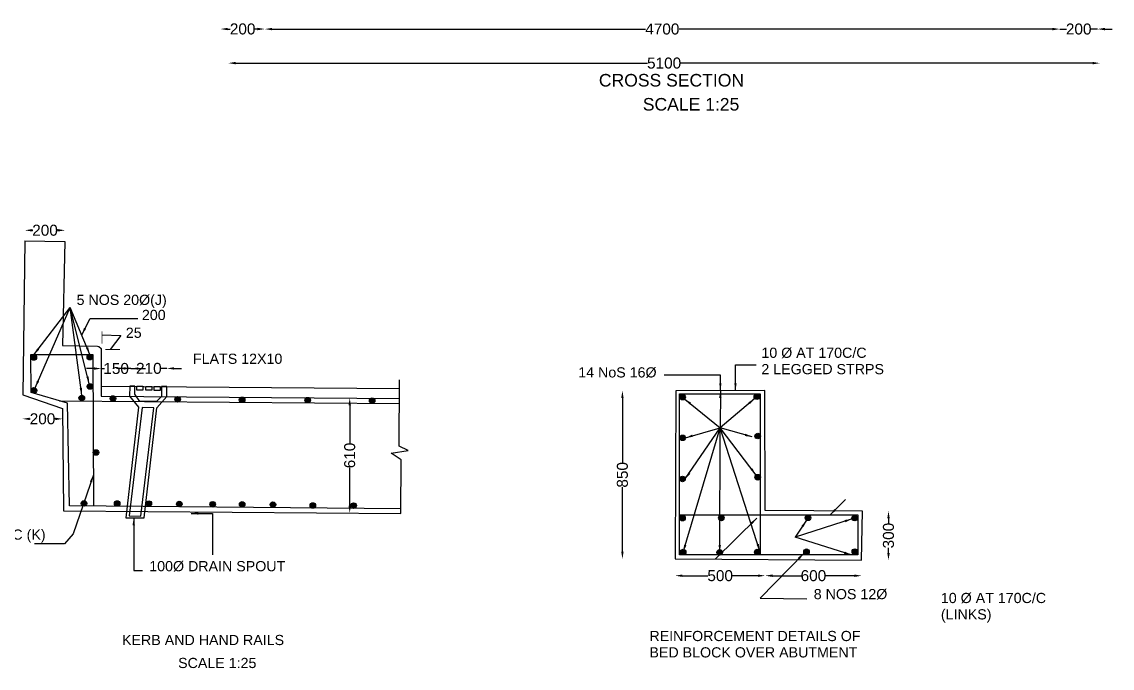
# Model space of a CAD drawing. Header units: metres. Extents: x -1552452794 to 344731, y 2311 to 4475819590.
# Drawn here: x 333632 to 339588, y 96488 to 100019 of the extents above; entities that cross this region are included whole.
import ezdxf

# ---------------------------------------------------------------- set-up
doc = ezdxf.new("R2010")
doc.units = ezdxf.units.M
doc.header["$MEASUREMENT"] = 0
for name, color, linetype in [('DIMENSION', 7, 'Continuous'), ('DIMENSION @ 1', 7, 'Continuous'), ('HATCH', 7, 'Continuous'), ('TEXT', 255, 'Continuous'), ('TEXT @ 1', 255, 'Continuous')]:
    doc.layers.add(name, color=color, linetype=linetype)
doc.styles.add('Annotative', font='arial.ttf')
doc.styles.get("Standard").update_dxf_attribs({"font": 'arial.ttf'})
doc.dimstyles.new('ISO-25', dxfattribs={"dimtxt": 60, "dimasz": 40, "dimexe": 1.25, "dimexo": 0.625, "dimtad": 0, "dimlfac": 100, "dimtxsty": 'Standard', "dimcen": 2.5, "dimse1": 1, "dimse2": 1, "dimadec": 0, "dimazin": 0, "dimtfac": 1, "dimtmove": 0, "dimatfit": 3, "dimfxl": 1, "dimarcsym": 0})

# ---------------------------------------------------------------- blocks, each defined once
blk = doc.blocks.new('*D42')
at = {"layer": 'Defpoints', "color": 0, "transparency": 16777216}
for p in [(334717.3, 99979.2), (334959.3, 99979.6), (334959.3, 99979.2)]:
    blk.add_point(p, dxfattribs=at)
at = {"layer": 'DIMENSION', "color": 0, "lineweight": -2, "transparency": 16777216}
for p, q in [((334757.3, 99979.6), (334771, 99979.6)), ((334919.3, 99979.6), (334905.6, 99979.6))]:
    blk.add_line(p, q, dxfattribs=at)
at = {"layer": 'DIMENSION', "color": 0, "transparency": 16777216}
for points in [[(334757.3, 99986.2), (334757.3, 99972.9), (334717.3, 99979.6)], [(334919.3, 99986.2), (334919.3, 99972.9), (334959.3, 99979.6)]]:
    blk.add_solid(points, dxfattribs=at)
at = {"layer": 'DIMENSION', "color": 0, "transparency": 16777216, "insert": (334838.3, 99979.6), "char_height": 60, "attachment_point": 5}
blk.add_mtext('200', dxfattribs=at)
blk = doc.blocks.new('*D43')
at = {"layer": 'Defpoints', "color": 0, "transparency": 16777216}
for p in [(334959.3, 99979.2), (339302.2, 99979.2), (339302.2, 99979.2)]:
    blk.add_point(p, dxfattribs=at)
at = {"layer": 'DIMENSION', "color": 0, "lineweight": -2, "transparency": 16777216}
for p, q in [((334999.3, 99979.2), (337039.4, 99979.2)), ((339262.2, 99979.2), (337222.1, 99979.2))]:
    blk.add_line(p, q, dxfattribs=at)
at = {"layer": 'DIMENSION', "color": 0, "transparency": 16777216}
for points in [[(334999.3, 99985.9), (334999.3, 99972.6), (334959.3, 99979.2)], [(339262.2, 99985.9), (339262.2, 99972.6), (339302.2, 99979.2)]]:
    blk.add_solid(points, dxfattribs=at)
at = {"layer": 'DIMENSION', "color": 0, "transparency": 16777216, "insert": (337130.8, 99979.2), "char_height": 60, "attachment_point": 5}
blk.add_mtext('4700', dxfattribs=at)
blk = doc.blocks.new('*D44')
at = {"layer": 'Defpoints', "color": 0, "transparency": 16777216}
for p in [(339302.2, 99979.2), (339508.3, 99979.2), (339508.3, 99979.2)]:
    blk.add_point(p, dxfattribs=at)
at = {"layer": 'DIMENSION', "color": 0, "lineweight": -2, "transparency": 16777216}
for p, q in [((339262.2, 99979.2), (339222.2, 99979.2)), ((339302.2, 99979.2), (339337.9, 99979.2)), ((339508.3, 99979.2), (339472.6, 99979.2)), ((339548.3, 99979.2), (339588.3, 99979.2))]:
    blk.add_line(p, q, dxfattribs=at)
at = {"layer": 'DIMENSION', "color": 0, "transparency": 16777216}
for points in [[(339262.2, 99985.9), (339262.2, 99972.6), (339302.2, 99979.2)], [(339548.3, 99985.9), (339548.3, 99972.6), (339508.3, 99979.2)]]:
    blk.add_solid(points, dxfattribs=at)
at = {"layer": 'DIMENSION', "color": 0, "transparency": 16777216, "insert": (339405.3, 99979.2), "char_height": 60, "attachment_point": 5}
blk.add_mtext('200', dxfattribs=at)
blk = doc.blocks.new('*D45')
at = {"layer": 'Defpoints', "color": 0, "transparency": 16777216}
for p in [(334760.3, 99791.8), (339521, 99793.2), (339521, 99791.8)]:
    blk.add_point(p, dxfattribs=at)
at = {"layer": 'DIMENSION', "color": 0, "lineweight": -2, "transparency": 16777216}
for p, q in [((334800.3, 99793.2), (337050.5, 99793.2)), ((339481, 99793.2), (337230.7, 99793.2))]:
    blk.add_line(p, q, dxfattribs=at)
at = {"layer": 'DIMENSION', "color": 0, "transparency": 16777216}
for points in [[(334800.3, 99799.9), (334800.3, 99786.5), (334760.3, 99793.2)], [(339481, 99799.9), (339481, 99786.5), (339521, 99793.2)]]:
    blk.add_solid(points, dxfattribs=at)
at = {"layer": 'DIMENSION', "color": 0, "transparency": 16777216, "insert": (337140.6, 99793.2), "char_height": 60, "attachment_point": 5}
blk.add_mtext('5100', dxfattribs=at)
blk = doc.blocks.new('*D71')
at = {"layer": 'Defpoints', "color": 0, "transparency": 16777216}
for p in [(335423.2, 97963.5), (335434.2, 97963.5), (335429.3, 97335.6)]:
    blk.add_point(p, dxfattribs=at)
at = {"layer": 'DIMENSION', "color": 0, "lineweight": -2, "transparency": 16777216}
for p, q in [((335423.2, 97923.5), (335423.2, 97716.5)), ((335423.2, 97375.6), (335423.2, 97582.6))]:
    blk.add_line(p, q, dxfattribs=at)
at = {"layer": 'DIMENSION', "color": 0, "transparency": 16777216}
for points in [[(335416.5, 97923.5), (335429.8, 97923.5), (335423.2, 97963.5)], [(335416.5, 97375.6), (335429.8, 97375.6), (335423.2, 97335.6)]]:
    blk.add_solid(points, dxfattribs=at)
at = {"layer": 'DIMENSION', "color": 0, "transparency": 16777216, "insert": (335423.2, 97649.6), "char_height": 60, "attachment_point": 5, "rotation": 90}
blk.add_mtext('610', dxfattribs=at)
blk = doc.blocks.new('*D72')
at = {"layer": 'Defpoints', "color": 0, "transparency": 16777216}
for p in [(333635.2, 97847.4), (333855.1, 97849.7), (333855.1, 97849.7)]:
    blk.add_point(p, dxfattribs=at)
at = {"layer": 'DIMENSION', "color": 0, "lineweight": -2, "transparency": 16777216}
for p, q in [((333675.2, 97849.7), (333677.8, 97849.7)), ((333815.1, 97849.7), (333812.5, 97849.7))]:
    blk.add_line(p, q, dxfattribs=at)
at = {"layer": 'DIMENSION', "color": 0, "transparency": 16777216}
for points in [[(333675.2, 97856.4), (333675.2, 97843), (333635.2, 97849.7)], [(333815.1, 97856.4), (333815.1, 97843), (333855.1, 97849.7)]]:
    blk.add_solid(points, dxfattribs=at)
at = {"layer": 'DIMENSION', "color": 0, "transparency": 16777216, "insert": (333745.1, 97849.7), "char_height": 60, "attachment_point": 5}
blk.add_mtext('200', dxfattribs=at)
blk = doc.blocks.new('*D76')
at = {"layer": 'Defpoints', "color": 0, "transparency": 16777216}
for p in [(333649.1, 98881.5), (333868.6, 98881.5), (333868.6, 98879.9)]:
    blk.add_point(p, dxfattribs=at)
at = {"layer": 'DIMENSION', "color": 0, "lineweight": -2, "transparency": 16777216}
for p, q in [((333689.1, 98879.9), (333691.5, 98879.9)), ((333828.6, 98879.9), (333826.1, 98879.9))]:
    blk.add_line(p, q, dxfattribs=at)
at = {"layer": 'DIMENSION', "color": 0, "transparency": 16777216}
for points in [[(333689.1, 98886.6), (333689.1, 98873.2), (333649.1, 98879.9)], [(333828.6, 98886.6), (333828.6, 98873.2), (333868.6, 98879.9)]]:
    blk.add_solid(points, dxfattribs=at)
at = {"layer": 'DIMENSION', "color": 0, "transparency": 16777216, "insert": (333758.8, 98879.9), "char_height": 60, "attachment_point": 5}
blk.add_mtext('200', dxfattribs=at)
blk = doc.blocks.new('*D77')
at = {"layer": 'Defpoints', "color": 0, "transparency": 16777216}
for p in [(334065.9, 98126), (334065.9, 98124.6), (334228.4, 98125.3)]:
    blk.add_point(p, dxfattribs=at)
at = {"layer": 'DIMENSION', "color": 0, "lineweight": -2, "transparency": 16777216}
for p, q in [((334025.9, 98124.6), (333985.9, 98124.6)), ((334065.9, 98124.6), (334083.2, 98124.6)), ((334228.4, 98124.6), (334211.1, 98124.6)), ((334268.4, 98124.6), (334308.4, 98124.6))]:
    blk.add_line(p, q, dxfattribs=at)
at = {"layer": 'DIMENSION', "color": 0, "transparency": 16777216}
for points in [[(334025.9, 98131.2), (334025.9, 98117.9), (334065.9, 98124.6)], [(334268.4, 98131.2), (334268.4, 98117.9), (334228.4, 98124.6)]]:
    blk.add_solid(points, dxfattribs=at)
at = {"layer": 'DIMENSION', "color": 0, "transparency": 16777216, "insert": (334147.2, 98124.6), "char_height": 60, "attachment_point": 5}
blk.add_mtext('150', dxfattribs=at)
blk = doc.blocks.new('*D78')
at = {"layer": 'Defpoints', "color": 0, "transparency": 16777216}
for p in [(334228.4, 98125.3), (334423.6, 98125.3), (334423.6, 98125.3)]:
    blk.add_point(p, dxfattribs=at)
at = {"layer": 'DIMENSION', "color": 0, "lineweight": -2, "transparency": 16777216}
for p, q in [((334188.4, 98125.3), (334148.4, 98125.3)), ((334228.4, 98125.3), (334258.7, 98125.3)), ((334423.6, 98125.3), (334393.3, 98125.3)), ((334463.6, 98125.3), (334503.6, 98125.3))]:
    blk.add_line(p, q, dxfattribs=at)
at = {"layer": 'DIMENSION', "color": 0, "transparency": 16777216}
for points in [[(334188.4, 98132), (334188.4, 98118.6), (334228.4, 98125.3)], [(334463.6, 98132), (334463.6, 98118.6), (334423.6, 98125.3)]]:
    blk.add_solid(points, dxfattribs=at)
at = {"layer": 'DIMENSION', "color": 0, "transparency": 16777216, "insert": (334326, 98125.3), "char_height": 60, "attachment_point": 5}
blk.add_mtext('210', dxfattribs=at)
blk = doc.blocks.new('*D81')
at = {"layer": 'Defpoints', "color": 0, "transparency": 16777216}
for p in [(337204.8, 98003.6), (336912.9, 97084.2), (337198.8, 97084.2)]:
    blk.add_point(p, dxfattribs=at)
at = {"layer": 'HATCH', "color": 0, "lineweight": -2, "transparency": 16777216}
for p, q in [((336912.9, 97963.6), (336912.9, 97610.7)), ((336912.9, 97124.2), (336912.9, 97477))]:
    blk.add_line(p, q, dxfattribs=at)
at = {"layer": 'HATCH', "color": 0, "transparency": 16777216}
for points in [[(336906.2, 97963.6), (336919.5, 97963.6), (336912.9, 98003.6)], [(336906.2, 97124.2), (336919.5, 97124.2), (336912.9, 97084.2)]]:
    blk.add_solid(points, dxfattribs=at)
at = {"layer": 'HATCH', "color": 0, "transparency": 16777216, "insert": (336912.9, 97543.9), "char_height": 60, "attachment_point": 5, "rotation": 90}
blk.add_mtext('850', dxfattribs=at)
blk = doc.blocks.new('*D82')
at = {"layer": 'Defpoints', "color": 0, "transparency": 16777216}
for p in [(337200.7, 97084.2), (337692.9, 97081), (337692.9, 96992.8)]:
    blk.add_point(p, dxfattribs=at)
at = {"layer": 'HATCH', "color": 0, "lineweight": -2, "transparency": 16777216}
for p, q in [((337240.7, 96992.8), (337380, 96992.8)), ((337652.9, 96992.8), (337513.6, 96992.8))]:
    blk.add_line(p, q, dxfattribs=at)
at = {"layer": 'HATCH', "color": 0, "transparency": 16777216}
for points in [[(337240.7, 96999.5), (337240.7, 96986.2), (337200.7, 96992.8)], [(337652.9, 96999.5), (337652.9, 96986.2), (337692.9, 96992.8)]]:
    blk.add_solid(points, dxfattribs=at)
at = {"layer": 'HATCH', "color": 0, "transparency": 16777216, "insert": (337446.8, 96992.8), "char_height": 60, "attachment_point": 5}
blk.add_mtext('500', dxfattribs=at)
blk = doc.blocks.new('*D83')
at = {"layer": 'Defpoints', "color": 0, "transparency": 16777216}
for p in [(337692.9, 97081), (338219.7, 97081), (338219.7, 96992.8)]:
    blk.add_point(p, dxfattribs=at)
at = {"layer": 'HATCH', "color": 0, "lineweight": -2, "transparency": 16777216}
for p, q in [((337732.9, 96992.8), (337889.3, 96992.8)), ((338179.7, 96992.8), (338023.3, 96992.8))]:
    blk.add_line(p, q, dxfattribs=at)
at = {"layer": 'HATCH', "color": 0, "transparency": 16777216}
for points in [[(337732.9, 96999.5), (337732.9, 96986.2), (337692.9, 96992.8)], [(338179.7, 96999.5), (338179.7, 96986.2), (338219.7, 96992.8)]]:
    blk.add_solid(points, dxfattribs=at)
at = {"layer": 'HATCH', "color": 0, "transparency": 16777216, "insert": (337956.3, 96992.8), "char_height": 60, "attachment_point": 5}
blk.add_mtext('600', dxfattribs=at)
blk = doc.blocks.new('*D84')
at = {"layer": 'Defpoints', "color": 0, "transparency": 16777216}
for p in [(338223.9, 97346.2), (338222.2, 97077.6), (338366.3, 97077.6)]:
    blk.add_point(p, dxfattribs=at)
at = {"layer": 'HATCH', "color": 0, "lineweight": -2, "transparency": 16777216}
for p, q in [((338366.3, 97306.2), (338366.3, 97278.7)), ((338366.3, 97117.6), (338366.3, 97145.1))]:
    blk.add_line(p, q, dxfattribs=at)
at = {"layer": 'HATCH', "color": 0, "transparency": 16777216}
for points in [[(338359.7, 97306.2), (338373, 97306.2), (338366.3, 97346.2)], [(338359.7, 97117.6), (338373, 97117.6), (338366.3, 97077.6)]]:
    blk.add_solid(points, dxfattribs=at)
at = {"layer": 'HATCH', "color": 0, "transparency": 16777216, "insert": (338366.3, 97211.9), "char_height": 60, "attachment_point": 5, "rotation": 90}
blk.add_mtext('300', dxfattribs=at)

msp = doc.modelspace()

# ---------------------------------------------------------------- hatches: boundary and pattern name
at = {"layer": 'HATCH'}
h = msp.add_hatch(color=250, dxfattribs=at)
h.dxf.hatch_style = 1
h.paths.add_polyline_path([(333712.93069, 98184.7832, 1), (333682.52603, 98184.7832, 1)])
h = msp.add_hatch(color=250, dxfattribs=at)
h.dxf.hatch_style = 1
h.paths.add_polyline_path([(334018.95048, 98186.66822, 1), (333988.54582, 98186.66822, 1)])
h = msp.add_hatch(color=250, dxfattribs=at)
h.dxf.hatch_style = 1
h.paths.add_polyline_path([(334019.31887, 98026.60517, 1), (333988.91422, 98026.60517, 1)])
h = msp.add_hatch(color=250, dxfattribs=at)
h.dxf.hatch_style = 1
h.paths.add_polyline_path([(333713.65938, 98005.37195, 1), (333683.25472, 98005.37195, 1)])
h = msp.add_hatch(color=250, dxfattribs=at)
h.dxf.hatch_style = 1
h.paths.add_polyline_path([(337257.05825, 97968.2497, 1), (337226.6536, 97968.2497, 1)])
h = msp.add_hatch(color=250, dxfattribs=at)
h.dxf.hatch_style = 1
h.paths.add_polyline_path([(337662.51499, 97970.65518, 1), (337632.11034, 97970.65518, 1)])
h = msp.add_hatch(color=250, dxfattribs=at)
h.dxf.hatch_style = 1
h.paths.add_polyline_path([(333974.79384, 97963.70693, 1), (333944.38918, 97963.70693, 1)])
h = msp.add_hatch(color=250, dxfattribs=at)
h.dxf.hatch_style = 1
h.paths.add_polyline_path([(334144.87129, 97960.72163, 1), (334114.46663, 97960.72163, 1)])
h = msp.add_hatch(color=250, dxfattribs=at)
h.dxf.hatch_style = 1
h.paths.add_polyline_path([(334498.56568, 97956.73191, 1), (334468.16102, 97956.73191, 1)])
h = msp.add_hatch(color=250, dxfattribs=at)
h.dxf.hatch_style = 1
h.paths.add_polyline_path([(334850.60634, 97953.53198, 1), (334820.20169, 97953.53198, 1)])
h = msp.add_hatch(color=250, dxfattribs=at)
h.dxf.hatch_style = 1
h.paths.add_polyline_path([(335208.98156, 97951.68228, 1), (335178.5769, 97951.68228, 1)])
h = msp.add_hatch(color=250, dxfattribs=at)
h.dxf.hatch_style = 1
h.paths.add_polyline_path([(335560.82588, 97949.21664, 1), (335530.42123, 97949.21664, 1)])
h = msp.add_hatch(color=250, dxfattribs=at)
h.dxf.hatch_style = 1
h.paths.add_polyline_path([(337257.05825, 97746.12905, 1), (337226.6536, 97746.12905, 1)])
h = msp.add_hatch(color=250, dxfattribs=at)
h.dxf.hatch_style = 1
h.paths.add_polyline_path([(337667.33144, 97755.75173, 1), (337636.92678, 97755.75173, 1)])
h = msp.add_hatch(color=250, dxfattribs=at)
h.dxf.hatch_style = 1
h.paths.add_polyline_path([(334052.52997, 97665.8406, 1), (334022.12531, 97665.8406, 1)])
h = msp.add_hatch(color=250, dxfattribs=at)
h.dxf.hatch_style = 1
h.paths.add_polyline_path([(337256.25568, 97521.36695, 1), (337225.85103, 97521.36695, 1)])
h = msp.add_hatch(color=250, dxfattribs=at)
h.dxf.hatch_style = 1
h.paths.add_polyline_path([(337666.94887, 97530.87669, 1), (337636.54422, 97530.87669, 1)])
h = msp.add_hatch(color=250, dxfattribs=at)
h.dxf.hatch_style = 1
h.paths.add_polyline_path([(333987.02167, 97387.89182, 1), (333956.61702, 97387.89182, 1)])
h = msp.add_hatch(color=250, dxfattribs=at)
h.dxf.hatch_style = 1
h.paths.add_polyline_path([(334167.91513, 97387.26114, 1), (334137.51047, 97387.26114, 1)])
h = msp.add_hatch(color=250, dxfattribs=at)
h.dxf.hatch_style = 1
h.paths.add_polyline_path([(334340.89115, 97386.6099, 1), (334310.48649, 97386.6099, 1)])
h = msp.add_hatch(color=250, dxfattribs=at)
h.dxf.hatch_style = 1
h.paths.add_polyline_path([(334507.49619, 97384.55761, 1), (334477.09153, 97384.55761, 1)])
h = msp.add_hatch(color=250, dxfattribs=at)
h.dxf.hatch_style = 1
h.paths.add_polyline_path([(334689.8703, 97383.21166, 1), (334659.46565, 97383.21166, 1)])
h = msp.add_hatch(color=250, dxfattribs=at)
h.dxf.hatch_style = 1
h.paths.add_polyline_path([(334851.13262, 97382.76301, 1), (334820.72797, 97382.76301, 1)])
h = msp.add_hatch(color=250, dxfattribs=at)
h.dxf.hatch_style = 1
h.paths.add_polyline_path([(335019.03615, 97380.96065, 1), (334988.63149, 97380.96065, 1)])
h = msp.add_hatch(color=250, dxfattribs=at)
h.dxf.hatch_style = 1
h.paths.add_polyline_path([(335236.89649, 97376.47415, 1), (335206.49184, 97376.47415, 1)])
h = msp.add_hatch(color=250, dxfattribs=at)
h.dxf.hatch_style = 1
h.paths.add_polyline_path([(335459.67449, 97375.94439, 1), (335429.26983, 97375.94439, 1)])
h = msp.add_hatch(color=250, dxfattribs=at)
h.dxf.hatch_style = 1
h.paths.add_polyline_path([(337256.32855, 97307.4621, 1), (337225.92389, 97307.4621, 1)])
h = msp.add_hatch(color=250, dxfattribs=at)
h.dxf.hatch_style = 1
h.paths.add_polyline_path([(337468.46361, 97308.58876, 1), (337438.05896, 97308.58876, 1)])
h = msp.add_hatch(color=250, dxfattribs=at)
h.dxf.hatch_style = 1
h.paths.add_polyline_path([(337941.63192, 97309.00054, 1), (337911.22727, 97309.00054, 1)])
h = msp.add_hatch(color=250, dxfattribs=at)
h.dxf.hatch_style = 1
h.paths.add_polyline_path([(338196.76784, 97307.86301, 1), (338166.36318, 97307.86301, 1)])
h = msp.add_hatch(color=250, dxfattribs=at)
h.dxf.hatch_style = 1
h.paths.add_polyline_path([(337259.82222, 97121.83379, 1), (337229.41756, 97121.83379, 1)])
h = msp.add_hatch(color=250, dxfattribs=at)
h.dxf.hatch_style = 1
h.paths.add_polyline_path([(337459.42784, 97120.23247, 1), (337429.02319, 97120.23247, 1)])
h = msp.add_hatch(color=250, dxfattribs=at)
h.dxf.hatch_style = 1
h.paths.add_polyline_path([(337664.6454, 97121.83379, 1), (337634.24075, 97121.83379, 1)])
h = msp.add_hatch(color=250, dxfattribs=at)
h.dxf.hatch_style = 1
h.paths.add_polyline_path([(337933.65883, 97123.576, 1), (337903.25418, 97123.576, 1)])
h = msp.add_hatch(color=250, dxfattribs=at)
h.dxf.hatch_style = 1
h.paths.add_polyline_path([(338197.90743, 97124.71353, 1), (338167.50278, 97124.71353, 1)])

# ---------------------------------------------------------------- linework, layer by layer
at = {"layer": 'DIMENSION'}
for points in [[(333648.27132, 98822.19868), (333636.95752, 97980.93981), (333854.51706, 97906.21715), (333860.33559, 97347.82259), (335701.82663, 97333.51338), (335703.56095, 97625.06778), (335650.26098, 97663.00364), (335743.37992, 97676.46561), (335693.14381, 97700.93949), (335696.01372, 98063.09571)], [(333648.27132, 98822.19868), (333867.19909, 98819.25439), (333854.47209, 98250.45533), (334044.76887, 98246.48432), (334052.35826, 98244.53869), (334064.8189, 98233.41362), (334066.33116, 98219.64875), (334065.23772, 97974.37751), (335695.20832, 97961.46079)], [(334069.91784, 98308.69571), (334172.85801, 98305.6323), (334114.05995, 98228.95216)], [(335701.977, 97358.79235), (333891.97208, 97374.28629), (333881.56338, 97935.2538), (333682.33923, 97993.07057), (333682.06376, 98201.76735), (334019.75955, 98202.21309), (334024.01145, 97373.15601)], [(334065.48148, 98029.05493), (335695.6416, 98016.1367)], [(334221.46778, 98027.81881), (334221.0345, 97973.1429), (334269.04361, 97913.38739), (334200.28098, 97308.22137), (334301.13828, 97308.75709), (334370.03302, 97909.77963), (334424.15299, 97971.53328), (334424.58627, 98026.2092), (334395.66838, 98026.43836), (334395.2351, 97971.76244), (334367.56571, 97943.72904), (334276.67308, 97944.44932), (334248.84742, 97984.00861), (334249.19285, 98027.59911), (334221.46778, 98027.81881)], [(337204.80302, 98003.56507), (337200.73567, 97084.20323), (338219.65831, 97077.58057), (338223.94772, 97346.18094), (337692.3254, 97349.13872), (337691.17013, 98004.98468), (337204.80302, 98003.56507)], [(333837.89629, 97947.92641), (335694.98444, 97933.20989)], [(334289.77107, 97911.67459), (334217.53418, 97319.04248), (334281.44804, 97318.94008), (334353.73271, 97910.16552), (334289.77107, 97911.67459)]]:
    msp.add_lwpolyline(points, dxfattribs=at)
at = {"layer": 'DIMENSION', "const_width": 5}
for points in [[(334069.91784, 98260.94444), (334069.91784, 98328.74262)], [(334088.28415, 98228.95216), (334167.62695, 98228.95216)]]:
    msp.add_lwpolyline(points, dxfattribs=at)
at = {"layer": 'DIMENSION'}
for points in [[(337225.13695, 97986.36168), (337665.88904, 97986.36168), (337665.88904, 97106.84466), (337225.13695, 97106.84466)], [(337225.13695, 97325.05505), (338197.98078, 97325.05505), (338197.98078, 97106.84466), (337225.13695, 97106.84466)]]:
    msp.add_lwpolyline(points, close=True, dxfattribs=at)
at = {"layer": 'HATCH'}
msp.add_lwpolyline([(333864.76656, 97167.4567), (333702.09747, 97167.4567)], dxfattribs=at)
for centre in [(333697.72836, 98184.7832), (334003.74815, 98186.66822), (334004.11654, 98026.60517), (333698.45705, 98005.37195), (337241.85593, 97968.2497), (337647.31267, 97970.65518), (333959.59151, 97963.70693), (334129.66896, 97960.72163), (334483.36335, 97956.73191), (334835.40402, 97953.53198), (335193.77923, 97951.68228), (335545.62356, 97949.21664), (337241.85593, 97746.12905), (337652.12911, 97755.75173), (334037.32764, 97665.8406), (337241.05335, 97521.36695), (337651.74655, 97530.87669), (333971.81935, 97387.89182), (334152.7128, 97387.26114), (334325.68882, 97386.6099), (334492.29386, 97384.55761), (334674.66797, 97383.21166), (334835.93029, 97382.76301), (335003.83382, 97380.96065), (335221.69416, 97376.47415), (335444.47216, 97375.94439), (337241.12622, 97307.4621), (337453.26128, 97308.58876), (337926.4296, 97309.00054), (338181.56551, 97307.86301), (337244.61989, 97121.83379), (337444.22552, 97120.23247), (337649.44307, 97121.83379), (337918.4565, 97123.576), (338182.7051, 97124.71353)]:
    msp.add_circle(centre, 15.20233, dxfattribs=at)
at = {"layer": 'TEXT'}
for points in [[(334260.04327, 98027.80332), (334292.28135, 98027.80332), (334292.28135, 98006.5844), (334260.04327, 98006.5844)], [(334309.97997, 98027.1174), (334342.21805, 98027.1174), (334342.21805, 98005.89848), (334309.97997, 98005.89848)], [(334355.38675, 98026.75757), (334387.62483, 98026.75757), (334387.62483, 98005.53866), (334355.38675, 98005.53866)]]:
    msp.add_lwpolyline(points, close=True, dxfattribs=at)

# ---------------------------------------------------------------- texts
at = {"layer": 'DIMENSION @ 1', "style": 'Annotative'}
for s, height, p in [('CROSS SECTION ', 68.5839793, (336784.27242, 99665.4506)), ('SCALE 1:25', 68.583979, (337024.19535, 99534.07854))]:
    msp.add_text(s, height=height, dxfattribs=at).set_placement(p)
at = {"layer": 'TEXT @ 1', "style": 'Annotative'}
for s, p in [('5 NOS 20Ø(J)', (333931.28545, 98472.0629)), ('200', (334288.12545, 98389.65008)), ('25', (334200.20263, 98292.18325)), ('10 Ø AT 170C/C ', (337672.02753, 98183.07049)), ('FLATS 12X10', (334567.00159, 98150.21013)), ('14 NoS 16Ø ', (336671.64024, 98075.89297)), ('2 LEGGED STRPS', (337672.02753, 98093.66932)), ('6Ø @ 300 C/C (K)', (333125.69342, 97189.68774)), ('100Ø DRAIN SPOUT', (334328.20888, 97017.18396)), ('8 NOS 12Ø ', (337958.03289, 96864.56263)), ('10 Ø AT 170C/C', (338652.55957, 96843.32257)), ('(LINKS)', (338652.55957, 96753.9214)), ('REINFORCEMENT DETAILS OF ', (337060.34391, 96635.63513)), ('KERB AND HAND RAILS', (334179.37905, 96613.80464)), ('BED BLOCK OVER ABUTMENT', (337060.34391, 96546.23396)), ('SCALE 1:25', (334485.77553, 96488.32126))]:
    msp.add_text(s, height=55.652703, dxfattribs=at).set_placement(p)

# ---------------------------------------------------------------- dimensions: what is measured, and where the dimension line sits
at = {"layer": 'DIMENSION'}
for base, p1, p2, text, picture, middle in [((334959.30375, 99979.58176), (334717.32606, 99979.24653), (334959.30375, 99979.24653), '200', '*D42', (334838.31491, 99979.58176)), ((339302.22778, 99979.24653), (334959.30375, 99979.24653), (339302.22778, 99979.24653), '4700', '*D43', (337130.76577, 99979.24653)), ((339508.27395, 99979.24653), (339302.22778, 99979.24653), (339508.27395, 99979.24653), '200', '*D44', (339405.25086, 99979.24653)), ((339520.97352, 99793.20843), (334760.25106, 99791.76511), (339520.97352, 99791.76511), '5100', '*D45', (337140.61229, 99793.20843)), ((333868.59177, 98879.89364), (333649.0688, 98881.49669), (333868.59177, 98881.49669), '200', '*D76', (333758.83029, 98879.89364)), ((334065.91374, 98124.56551), (334228.4123, 98125.29309), (334065.91374, 98126.01752), '150', '*D77', (334147.16302, 98124.56551)), ((334423.61689, 98125.29309), (334228.4123, 98125.29309), (334423.61689, 98125.29309), '210', '*D78', (334326.01459, 98125.29309)), ((333855.10582, 97849.71454), (333635.16189, 97847.4227), (333855.10582, 97849.71454), '200', '*D72', (333745.13386, 97849.71454))]:
    dim = msp.add_linear_dim(base=base, p1=p1, p2=p2, text=text, dimstyle='ISO-25', dxfattribs=at)
    dim.commit()
    dim.dimension.update_dxf_attribs({"geometry": picture, "text_midpoint": middle})
dim = msp.add_linear_dim(base=(335423.17254, 97963.52881), p1=(335429.2674, 97335.63129), p2=(335434.24318, 97963.52881), angle=90, text='610', dimstyle='ISO-25', dxfattribs=at)
dim.commit()
dim.dimension.update_dxf_attribs({"geometry": '*D71', "text_midpoint": (335423.17254, 97649.58005)})
at = {"layer": 'HATCH'}
for base, p1, p2, text, picture, middle in [((336912.8763, 97084.21563), (337204.80302, 98003.56507), (337198.82755, 97084.21563), '850', '*D81', (336912.8763, 97543.89035)), ((338366.32305, 97077.56404), (338223.94772, 97346.18094), (338222.2018, 97077.56404), '300', '*D84', (338366.32305, 97211.87249))]:
    dim = msp.add_linear_dim(base=base, p1=p1, p2=p2, angle=90, text=text, dimstyle='ISO-25', dxfattribs=at)
    dim.commit()
    dim.dimension.update_dxf_attribs({"geometry": picture, "text_midpoint": middle})
for base, p1, p2, text, picture, middle in [((337692.92099, 96992.84088), (337200.73567, 97084.20323), (337692.92099, 97081.00419), '500', '*D82', (337446.82833, 96992.84088)), ((338219.71299, 96992.84088), (337692.92099, 97081.00419), (338219.71299, 97081.00419), '600', '*D83', (337956.31699, 96992.84088))]:
    dim = msp.add_linear_dim(base=base, p1=p1, p2=p2, text=text, dimstyle='ISO-25', dxfattribs=at)
    dim.commit()
    dim.dimension.update_dxf_attribs({"geometry": picture, "text_midpoint": middle})

# ---------------------------------------------------------------- leaders
for points in [[(333697.72836, 98199.98552), (333896.31787, 98458.89517)], [(333704.5361, 98019.30593), (333896.31787, 98458.89517)], [(333959.59151, 97978.90926), (333896.31787, 98458.89517)], [(334000.43823, 98041.35579), (333896.31787, 98458.89517)], [(334003.74815, 98201.87055), (333896.31787, 98458.89517)], [(333959.17426, 98308.5126), (334005.36038, 98398.68534), (334265.68113, 98398.68534)], [(337530.36844, 98004.51533), (337530.36844, 98145.68356), (337644.08112, 98145.68356)], [(337447.98657, 98004.27487), (337447.98657, 98087.57376), (337140.39585, 98087.57376)], [(337447.98657, 98004.27487), (337446.69902, 97801.57606)], [(337253.07415, 97957.98996), (337446.69902, 97801.57606)], [(337635.68827, 97960.85803), (337446.69902, 97801.57606)], [(337244.61989, 97121.83379), (337446.69902, 97801.57606)], [(337256.25568, 97521.36695), (337446.69902, 97801.57606)], [(337257.05825, 97746.12905), (337446.69902, 97801.57606)], [(337444.22552, 97120.23247), (337446.69902, 97801.57606)], [(337621.75687, 97751.18295), (337446.69902, 97801.57606)], [(337642.56729, 97542.99494), (337446.69902, 97801.57606)], [(337663.91473, 97126.49019), (337446.69902, 97801.57606)], [(334023.13721, 97543.61897), (333912.21142, 97221.61171), (333864.76656, 97167.4567)], [(338047.26172, 97325.05505), (338131.52267, 97408.90266)], [(334556.27089, 97332.92877), (334673.98584, 97332.92877), (334673.98584, 97106.71167)], [(334243.40715, 97308.45045), (334243.40715, 97021.43374), (334291.04565, 97021.43374)], [(337647.19122, 97307.60686), (337420.04293, 97082.7778)], [(338167.08279, 97303.24116), (337856.66656, 97204.17842)], [(337919.22206, 97295.6154), (337856.66656, 97204.17842)], [(338163.03754, 97106.84466), (337856.66656, 97204.17842)], [(337905.14293, 97116.23709), (337664.88626, 96870.23423), (337919.70641, 96865.86495)]]:
    msp.add_leader(points, dimstyle='ISO-25', override={"dimgap": 0.625, "dimtad": 0}, dxfattribs=at)

doc.saveas('drawing.dxf')
